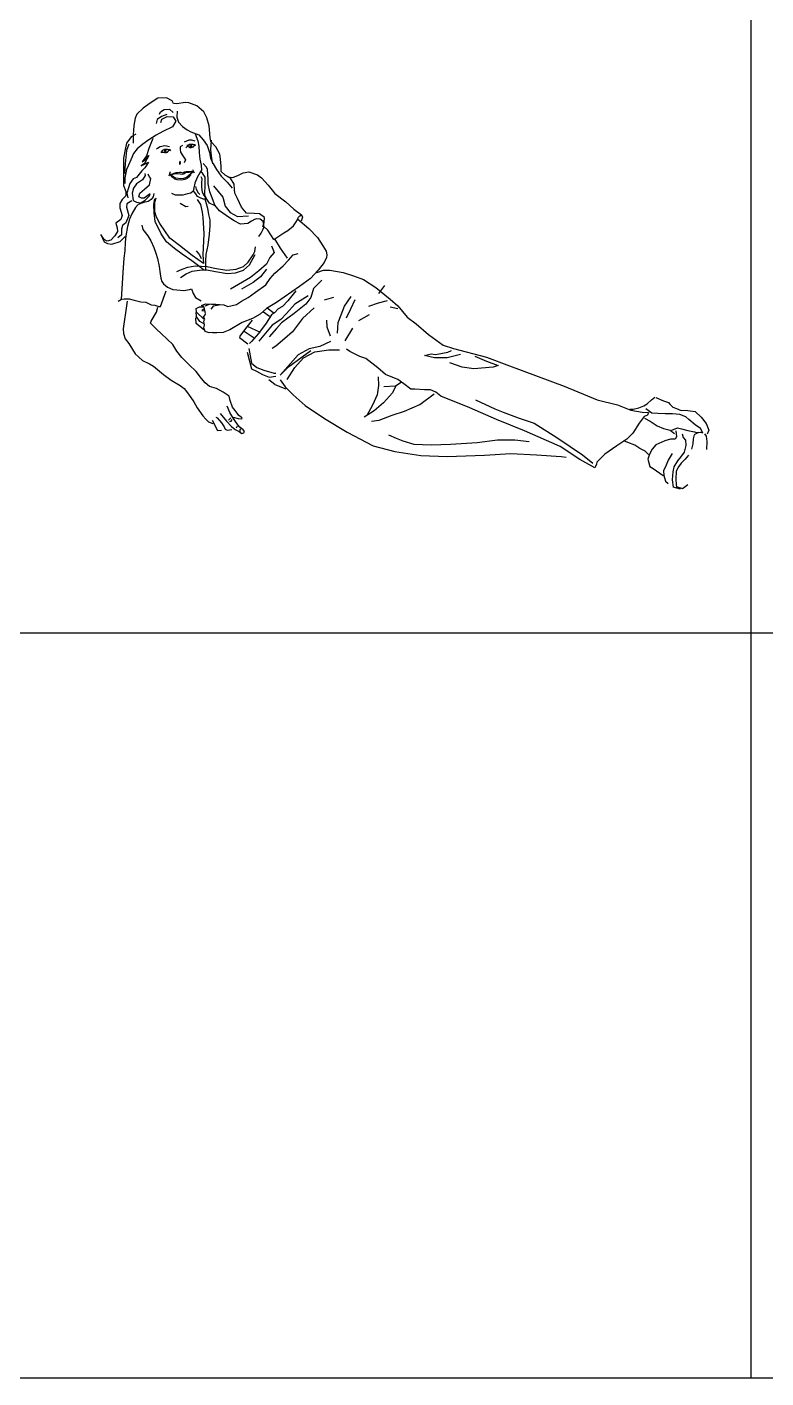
# Model space of a CAD drawing. Extents: x -72339 to 59654, y -38057 to 42097.
# Drawn here: x -6695 to -4711, y 15915 to 19540 of the extents above; entities that cross this region are included whole.
import ezdxf

# ---------------------------------------------------------------- set-up
doc = ezdxf.new("R2010")
doc.units = 0
doc.header["$MEASUREMENT"] = 0
doc.layers.get('0').update_dxf_attribs({"linetype": 'CONTINUOUS'})
doc.layers.add('HUM', color=7, linetype='CONTINUOUS')
doc.styles.add('DIM', font='txt')

# ---------------------------------------------------------------- blocks, each defined once
blk = doc.blocks.new('1517')
at = {"layer": 'HUM'}
for p, q in [((152.4, 1016.2), (131.4, 1003.1)), ((175.4, 1017.1), (152.4, 1016.2)), ((191.2, 1009), (175.4, 1017.1)), ((112.7, 989.5), (96.4, 973.4)), ((131.4, 1003.1), (112.7, 989.5)), ((157, 973.5), (159.3, 979.4)), ((159.3, 979.4), (169.1, 985.8)), ((169.1, 985.8), (183.9, 987.2)), ((183.9, 987.2), (193.9, 977.8)), ((194.8, 1002), (191.2, 1009)), ((203.7, 1000.9), (194.8, 1002)), ((203.9, 981.5), (203.4, 965)), ((226, 1004.7), (203.7, 1000.9)), ((235.4, 1004.1), (226, 1004.7)), ((257.1, 996.1), (235.4, 1004.1)), ((275.6, 979.3), (257.1, 996.1)), ((284, 963.4), (275.6, 979.3)), ((88, 942.8), (86.9, 929.3)), ((91.3, 962.3), (88, 942.8)), ((96.4, 973.4), (91.3, 962.3)), ((150.6, 959.3), (148.1, 948.6)), ((162, 966.9), (150.6, 959.3)), ((160.7, 951.2), (163, 959.9)), ((177, 972.5), (162, 966.9)), ((163, 959.9), (177.5, 967.1)), ((177.5, 967.1), (193.5, 966.1)), ((200.6, 954.4), (191.4, 939.7)), ((193.5, 966.1), (200.6, 954.4)), ((203.4, 965), (208.2, 952.1)), ((208.2, 952.1), (218.9, 940.5)), ((290, 941.8), (284, 963.4)), ((81.2, 912.2), (68.5, 895.6)), ((93.4, 920), (81.2, 912.2)), ((86.9, 929.3), (85.9, 918.8)), ((85.9, 918.8), (86.6, 895.8)), ((148.1, 917), (128.3, 904.4)), ((139.4, 908.3), (128.5, 881.3)), ((166.2, 927.1), (148.1, 917)), ((191.4, 939.7), (166.2, 927.1)), ((218.9, 940.5), (231.4, 931.2)), ((231.4, 931.2), (240.9, 926.1)), ((240.9, 926.1), (262.6, 918.1)), ((252.7, 920.3), (259.9, 902.1)), ((262.6, 918.1), (274.5, 904.6)), ((292.7, 910.7), (290, 941.8)), ((295.1, 900.1), (292.7, 910.7)), ((64.4, 878.6), (60.6, 855.6)), ((68.5, 895.6), (64.4, 878.6)), ((68.1, 876.2), (64.4, 840.3)), ((74.4, 893.2), (68.1, 876.2)), ((97.3, 880.6), (87.5, 867.6)), ((112.5, 892.5), (97.3, 880.6)), ((128.3, 904.4), (112.5, 892.5)), ((128.5, 881.3), (122.4, 861.3)), ((148.5, 880.3), (151.4, 882.3)), ((151.4, 882.3), (158.4, 886.4)), ((158.4, 886.4), (171.4, 889.3)), ((162.1, 872.4), (160.8, 871.2)), ((160.8, 871.2), (163.5, 871.8)), ((164.2, 875), (162.1, 872.4)), ((163.5, 871.8), (168.6, 871.1)), ((166.5, 877), (164.2, 875)), ((170.2, 878.7), (166.5, 877)), ((168.6, 871.1), (171.2, 870.3)), ((176.2, 878.9), (170.2, 878.7)), ((171.2, 870.3), (176, 870.5)), ((171.4, 889.3), (183.4, 886.4)), ((176, 870.5), (178.8, 871.6)), ((178.8, 878.1), (176.2, 878.9)), ((181.4, 877.6), (178.8, 878.1)), ((178.8, 871.6), (182.5, 876.5)), ((185.9, 877.2), (181.4, 877.6)), ((187, 874.8), (185.9, 877.2)), ((218.3, 889.3), (212.3, 885.4)), ((212.3, 885.4), (212.3, 878.4)), ((212.3, 878.4), (213.4, 871.4)), ((213.4, 871.4), (219.3, 861.3)), ((235.3, 903.3), (223.4, 898.3)), ((227.2, 882.8), (231.7, 887.2)), ((235.1, 890.4), (230.4, 889.7)), ((231.7, 887.2), (238.1, 883.8)), ((235.1, 890.4), (232, 887.7)), ((237.8, 891.8), (235.1, 890.4)), ((243.4, 903.3), (235.3, 903.3)), ((243, 892.4), (237.8, 891.8)), ((238.1, 883.8), (240.2, 883)), ((240.2, 883), (245, 884.4)), ((247.3, 891.8), (243, 892.4)), ((252.3, 901.3), (243.4, 903.3)), ((245, 884.4), (248, 885.7)), ((252.4, 891.2), (247.3, 891.8)), ((248, 885.7), (250.7, 888.9)), ((250.7, 888.9), (254.5, 891.3)), ((259.9, 902.1), (262.9, 887.5)), ((262.9, 887.5), (263, 870.4)), ((263, 870.4), (265, 852.8)), ((274.5, 904.6), (284.7, 889.4)), ((284.7, 889.4), (290.7, 870.2)), ((290.7, 870.2), (293.7, 854.3)), ((295.6, 903.6), (294.2, 877.3)), ((294.2, 877.3), (296.1, 854.3)), ((308.2, 885.6), (295.1, 900.1)), ((319, 865.8), (308.2, 885.6)), ((60.6, 855.6), (60.3, 821.5)), ((64.4, 840.3), (62.5, 814.5)), ((73.7, 836.4), (68, 825.1)), ((80, 850.6), (73.7, 836.4)), ((87.5, 867.6), (80, 850.6)), ((107.5, 834.4), (127.5, 844.4)), ((116.4, 841.4), (107.5, 834.4)), ((122.4, 861.3), (110.5, 845.4)), ((110.5, 845.4), (119.5, 851.4)), ((128.5, 862.4), (116.4, 841.4)), ((127.5, 844.4), (117.5, 829.4)), ((119.5, 851.4), (128.5, 862.4)), ((212.3, 847.4), (210.3, 843.4)), ((210.3, 843.4), (210.3, 839.4)), ((210.3, 839.4), (213.4, 841.4)), ((213.4, 841.4), (212.3, 847.4)), ((219.3, 861.3), (225.3, 853.3)), ((226.3, 850.4), (223.4, 842.4)), ((225.3, 853.3), (226.3, 850.4)), ((265, 852.8), (268.7, 836.4)), ((268.7, 836.4), (269.4, 823)), ((282.2, 831.8), (273.9, 840.7)), ((293.7, 854.3), (300.9, 839.7)), ((296.1, 854.3), (299.2, 840.2)), ((300.9, 839.7), (310, 824.6)), ((320.8, 852.2), (319, 865.8)), ((322.1, 833.4), (320.8, 852.2)), ((60.3, 821.5), (60, 796.3)), ((64, 802.2), (63.6, 787.5)), ((68, 825.1), (64, 802.2)), ((86.5, 799.4), (77.5, 787.4)), ((95.5, 803.5), (86.5, 799.4)), ((109.4, 821.4), (95.5, 803.5)), ((117.5, 829.4), (109.4, 821.4)), ((118.5, 808.4), (111.5, 797.5)), ((117.5, 814.4), (118.5, 808.4)), ((129.4, 806.4), (126.5, 812.4)), ((133.5, 800.4), (129.4, 806.4)), ((130.4, 783.5), (133.5, 800.4)), ((185.4, 818.5), (182.4, 807.4)), ((185.7, 811.3), (191.5, 812.9)), ((185.7, 811.3), (190.3, 811.5)), ((191.9, 804.7), (185.7, 811.3)), ((195.4, 804.5), (185.7, 811.3)), ((190.3, 811.5), (196.4, 813.4)), ((191.5, 812.9), (194.1, 814.5)), ((198.5, 798.6), (191.9, 804.7)), ((194.1, 814.5), (196, 815.2)), ((200.4, 801.4), (195.4, 804.5)), ((196, 815.2), (201.3, 816.7)), ((196.4, 813.4), (205.3, 814.4)), ((204.6, 796.7), (198.5, 798.6)), ((214.4, 799.4), (200.4, 801.4)), ((201.3, 816.7), (204.9, 817.2)), ((204.9, 817.2), (210.7, 817.4)), ((205.3, 814.4), (219.3, 812.4)), ((210.7, 817.4), (214.4, 817.4)), ((214.4, 817.4), (219, 816.3)), ((221.4, 800.4), (214.4, 799.4)), ((224.8, 797.7), (215.9, 796)), ((219, 816.3), (222.3, 817.7)), ((219.3, 812.4), (223.4, 814.4)), ((229.4, 803.5), (221.4, 800.4)), ((222.3, 817.7), (224.3, 818.8)), ((223.4, 814.4), (226.3, 816.4)), ((224.3, 818.8), (228.1, 819.1)), ((231.2, 800.7), (224.8, 797.7)), ((226.3, 816.4), (236.4, 817.4)), ((228.1, 819.1), (234.7, 819.2)), ((234.3, 807.4), (229.4, 803.5)), ((234.4, 804.6), (231.2, 800.7)), ((247.2, 818.2), (234.3, 807.4)), ((241, 811.5), (234.4, 804.6)), ((234.7, 819.2), (242.4, 820.2)), ((236.4, 817.4), (247.2, 818.2)), ((242.4, 820.2), (247.2, 818.2)), ((245.1, 825.2), (250.1, 816.2)), ((257.8, 803.4), (252.1, 788.1)), ((265.4, 815.9), (257.8, 803.4)), ((269.4, 823), (265.4, 815.9)), ((272.5, 814.8), (268.2, 818.8)), ((268.3, 806.5), (270.2, 800.7)), ((270.2, 800.7), (269.7, 787.8)), ((279.6, 804.3), (272.5, 814.8)), ((279.7, 792.6), (279.6, 804.3)), ((285.8, 825.5), (282.2, 831.8)), ((287.1, 812.6), (285.8, 825.5)), ((287.2, 798.5), (287.1, 812.6)), ((287.3, 786.1), (287.2, 798.5)), ((310, 824.6), (322.4, 807.1)), ((322.3, 819.3), (322.1, 833.4)), ((333.6, 809.5), (322.3, 819.3)), ((322.4, 807.1), (339, 791.3)), ((347.1, 801.4), (333.6, 809.5)), ((340.7, 805.4), (353.6, 803.8)), ((357.8, 785.1), (347.1, 801.4)), ((353.6, 803.8), (368.8, 809.8)), ((368.8, 809.8), (381.7, 815.8)), ((381.7, 815.8), (396.9, 818.3)), ((396.9, 818.3), (420, 810.3)), ((420, 810.3), (430.7, 802.7)), ((430.7, 802.7), (448.5, 782.4)), ((60, 796.3), (60.6, 782.2)), ((60.6, 782.2), (66.2, 765.9)), ((66.2, 765.9), (66.3, 753.9)), ((73.5, 775.5), (69.5, 761.5)), ((69.5, 761.5), (71.5, 748.5)), ((77.5, 787.4), (73.5, 775.5)), ((87.5, 774.5), (83.5, 761.5)), ((83.5, 761.5), (86.5, 741.5)), ((95.5, 786.4), (87.5, 774.5)), ((111.5, 797.5), (95.5, 786.4)), ((101.4, 751.5), (104.5, 761.5)), ((104.5, 761.5), (116.4, 772.4)), ((116.4, 772.4), (130.4, 783.5)), ((215.9, 796), (204.6, 796.7)), ((241.2, 761.6), (232.4, 759.7)), ((247.6, 766.9), (241.2, 761.6)), ((249.3, 775.8), (247.6, 766.9)), ((254.7, 759.4), (247.6, 768.8)), ((252.1, 788.1), (249.3, 775.8)), ((253.9, 779.2), (255.2, 771.7)), ((255.2, 771.7), (260.7, 762.3)), ((260.7, 762.3), (265.2, 757.8)), ((269.7, 787.8), (269.8, 777.7)), ((269.8, 777.7), (271.8, 764.3)), ((271.8, 764.3), (277.1, 754.3)), ((278.8, 766), (279.9, 776.6)), ((278.9, 756), (278.8, 766)), ((279.9, 776.6), (279.7, 792.6)), ((292.2, 765), (287.3, 786.1)), ((300.7, 742.1), (292.2, 765)), ((302.3, 781.1), (326.8, 750.9)), ((339, 791.3), (352, 775)), ((358, 771), (357.8, 785.1)), ((358.7, 761.6), (358, 771)), ((365.9, 746.9), (358.7, 761.6)), ((448.5, 782.4), (466.8, 760.8)), ((56.3, 744.4), (50, 733.3)), ((50, 733.3), (50.1, 721.6)), ((66.3, 753.9), (56.3, 744.4)), ((69.5, 732.5), (68.5, 723.6)), ((82.5, 740.5), (69.5, 732.5)), ((86.5, 741.5), (95.5, 737.5)), ((99.9, 730.8), (92.4, 722.5)), ((95.5, 737.5), (106.5, 735.5)), ((114.6, 736.3), (99.9, 730.8)), ((108.4, 747.5), (101.4, 751.5)), ((106.5, 735.5), (118.5, 742.5)), ((115.4, 747.5), (108.4, 747.5)), ((126.3, 739.2), (114.6, 736.3)), ((131.4, 759.5), (115.4, 747.5)), ((118.5, 742.5), (130.4, 754.5)), ((134.5, 744), (126.3, 739.2)), ((130.4, 754.5), (131.4, 759.5)), ((139.6, 751.8), (134.5, 744)), ((141.4, 760), (139.6, 751.8)), ((141.7, 731.2), (144.4, 746)), ((142.4, 708.3), (141.7, 731.2)), ((144.1, 728.8), (144.5, 737.1)), ((144.2, 711.2), (144.1, 728.8)), ((144.5, 737.1), (147.9, 748.8)), ((199.5, 756.4), (190.1, 760)), ((206.1, 755.9), (199.5, 756.4)), ((213.1, 756), (206.1, 755.9)), ((212.3, 734.5), (227.3, 725.5)), ((219.5, 756.1), (213.1, 756)), ((232.4, 759.7), (219.5, 756.1)), ((227.3, 725.5), (234.3, 726.5)), ((259, 752.2), (254.7, 759.4)), ((257.9, 744.7), (267.4, 730.7)), ((266, 748.8), (259, 752.2)), ((272.4, 746), (266, 748.8)), ((267.4, 730.7), (271.1, 710.7)), ((274.8, 745.3), (272.4, 746)), ((283.7, 744.9), (274.8, 745.3)), ((277.1, 754.3), (281.3, 747.8)), ((278.3, 746.1), (285.6, 720.8)), ((283.7, 744.9), (278.9, 756)), ((281.3, 747.8), (283.7, 744.9)), ((290.8, 734.9), (283.7, 744.9)), ((306.7, 726.9), (290.8, 734.9)), ((305.5, 729.2), (300.7, 742.1)), ((318.1, 713.5), (305.5, 729.2)), ((326.8, 750.9), (333.1, 726.3)), ((333.1, 726.3), (346.3, 709.4)), ((376.7, 724), (365.9, 746.9)), ((466.8, 760.8), (495.9, 738)), ((495.9, 738), (517.9, 718.5)), ((52.8, 691), (40, 680.9)), ((50.1, 721.6), (56.7, 701.7)), ((56.7, 701.7), (52.8, 691)), ((74.5, 701.6), (66.6, 681.6)), ((68.5, 723.6), (74.5, 701.6)), ((76.8, 691.3), (70.6, 671.7)), ((82.5, 705.9), (76.8, 691.3)), ((92.4, 722.5), (82.5, 705.9)), ((145.6, 685.4), (142.4, 708.3)), ((148.4, 697.2), (144.2, 711.2)), ((157.4, 679.6), (148.4, 697.2)), ((271.1, 710.7), (273.6, 696)), ((273.6, 696), (275.7, 652.1)), ((285.6, 720.8), (288.8, 704.4)), ((288.8, 704.4), (291.8, 689.8)), ((291.8, 689.8), (291.9, 675)), ((344.6, 695.5), (318.1, 713.5)), ((357.6, 687.4), (344.6, 695.5)), ((346.3, 709.4), (365.9, 698.6)), ((365.9, 698.6), (396, 700.5)), ((390.4, 707.7), (376.7, 724)), ((410.9, 706.7), (390.4, 707.7)), ((411.8, 690.9), (403.6, 686.2)), ((425, 706.3), (410.9, 706.7)), ((417.6, 692.2), (411.8, 690.9)), ((427, 691.6), (417.6, 692.2)), ((438.7, 695.9), (425, 706.3)), ((435.3, 685.3), (427, 691.6)), ((437.7, 683), (438.7, 695.9)), ((517.9, 718.5), (538, 703.6)), ((525.5, 686.8), (529.7, 696.5)), ((527.9, 691.7), (558.1, 666.6)), ((529.7, 696.5), (533.8, 700.7)), ((533.8, 700.7), (538, 703.6)), ((540.9, 696.5), (537.4, 686.1)), ((538, 703.6), (540.9, 696.5)), ((44.2, 658.1), (36.8, 646.8)), ((40, 680.9), (42.9, 668)), ((42.9, 668), (44.2, 658.1)), ((57.5, 674.6), (54.5, 664.6)), ((54.5, 664.6), (54.5, 649.7)), ((66.6, 681.6), (57.5, 674.6)), ((70.6, 671.7), (66.6, 647)), ((109.8, 675.6), (111.8, 663.9)), ((111.8, 663.9), (126, 647.1)), ((161.7, 652.6), (145.6, 685.4)), ((184.2, 640.6), (157.4, 679.6)), ((175.5, 630.5), (161.7, 652.6)), ((291.9, 675), (289.8, 651)), ((374.1, 677.7), (357.6, 687.4)), ((394.2, 680.2), (374.1, 677.7)), ((403.6, 686.2), (394.2, 680.2)), ((423.3, 645.2), (429.7, 654)), ((429.7, 654), (434.3, 663)), ((434.3, 671.2), (437.7, 683)), ((434.3, 663), (437.1, 668.9)), ((436.6, 677.1), (435.3, 685.3)), ((437.1, 675.2), (436.6, 677.1)), ((437.1, 668.9), (437.1, 675.2)), ((447.8, 661.9), (437.1, 671.7)), ((464.2, 636.6), (447.8, 661.9)), ((464.2, 636.6), (490.4, 654.5)), ((490.4, 654.5), (501.7, 661.5)), ((501.7, 661.5), (517, 674.1)), ((517, 674.1), (525.5, 686.8)), ((558.1, 666.6), (580.7, 642.5)), ((-0.4, 650.6), (8.6, 630.7)), ((8, 637.1), (-0.4, 650.6)), ((16.3, 632.5), (8, 637.1)), ((8.6, 630.7), (17.5, 626.1)), ((26.1, 634.9), (16.3, 632.5)), ((17.5, 626.1), (29.3, 624.4)), ((36.8, 646.8), (26.1, 634.9)), ((29.3, 624.4), (51, 631.6)), ((54.5, 649.7), (44.6, 641.6)), ((51, 631.6), (64.3, 645.3)), ((64.4, 630.1), (63.5, 606.6)), ((66.6, 647), (64.4, 630.1)), ((126, 647.1), (133.2, 633.6)), ((133.2, 633.6), (141.6, 615.5)), ((197.4, 613), (175.5, 630.5)), ((210.2, 620.9), (184.2, 640.6)), ((244.5, 594.2), (210.2, 620.9)), ((275.7, 652.1), (274.4, 614.9)), ((286.5, 621.6), (281.6, 596.9)), ((289.8, 651), (286.5, 621.6)), ((413.1, 605.2), (414.8, 617)), ((457.7, 620.2), (464.4, 602.1)), ((481.8, 613.4), (466.9, 638.5)), ((580.7, 642.5), (595, 619.8)), ((595, 619.8), (604.6, 605.8)), ((61.3, 586.6), (58.8, 548.3)), ((63.5, 606.6), (61.3, 586.6)), ((141.6, 615.5), (147, 600.3)), ((147, 600.3), (151.8, 586.3)), ((151.8, 586.3), (156.2, 564.5)), ((217.5, 597.5), (197.4, 613)), ((243.5, 580.1), (217.5, 597.5)), ((275.3, 572.7), (244.5, 594.2)), ((255.6, 606.7), (264.5, 595.5)), ((264.5, 595.5), (269.1, 586.4)), ((274.4, 614.9), (273.4, 595.6)), ((273.4, 595.6), (275.3, 572.7)), ((281.6, 596.9), (280.6, 579.8)), ((394.8, 575.8), (408.5, 595.8)), ((398.1, 568.9), (413.9, 596.6)), ((408.5, 595.8), (413.1, 605.2)), ((453.2, 588.7), (444.2, 570.7)), ((464.4, 602.1), (453.2, 588.7)), ((500.8, 587.2), (481.8, 613.4)), ((489.3, 566.5), (503.2, 581.9)), ((503.2, 581.9), (515.4, 596.1)), ((515.4, 596.1), (528.9, 599.2)), ((605.4, 588.7), (599, 575.7)), ((604.6, 605.8), (606.5, 595.8)), ((606.5, 595.8), (605.4, 588.7)), ((58.8, 548.3), (53.7, 476.1)), ((156.2, 564.5), (158.7, 544.5)), ((158.7, 544.5), (160.5, 532.8)), ((203.8, 551.5), (217.9, 557.5)), ((213.4, 535.2), (228.5, 544.7)), ((217.9, 557.5), (232.6, 562.4)), ((228.5, 544.7), (244.4, 551.9)), ((232.6, 562.4), (253, 566.1)), ((261.9, 566.7), (243.5, 580.1)), ((244.4, 551.9), (264.4, 554.9)), ((253, 566.1), (284.7, 564.5)), ((275.4, 555.7), (261.9, 566.7)), ((264.4, 554.9), (284.3, 555.8)), ((280.2, 553.4), (275.4, 555.7)), ((280.6, 579.8), (280, 565.7)), ((280, 565.7), (280.2, 553.4)), ((284.3, 555.8), (307.2, 550.7)), ((284.7, 564.5), (304.3, 560)), ((304.3, 560), (337.7, 554.5)), ((307.2, 550.7), (339, 545.8)), ((337.7, 554.5), (363, 557.7)), ((339, 545.8), (360.9, 547.3)), ((360.9, 547.3), (382.6, 555)), ((363, 557.7), (382.6, 564.8)), ((382.6, 564.8), (394.8, 575.8)), ((382.6, 555), (398.1, 568.9)), ((423.9, 552.7), (401.5, 534.8)), ((444.2, 570.7), (423.9, 552.7)), ((444.2, 557.3), (428.4, 537.1)), ((453.7, 532.1), (466.5, 546.3)), ((466.5, 546.3), (489.3, 566.5)), ((582.7, 554.4), (562.5, 531.9)), ((579.3, 548), (596.8, 554.6)), ((599, 575.7), (582.7, 554.4)), ((596.8, 554.6), (613.9, 554.7)), ((613.9, 554.7), (649.7, 548)), ((649.7, 548), (678, 539.6)), ((160.5, 532.8), (163.6, 524.6)), ((163.6, 524.6), (167.7, 518.3)), ((167.7, 518.3), (178.4, 509)), ((178.4, 509), (192.5, 503.2)), ((401.5, 534.8), (347.6, 503.4)), ((408.3, 521.3), (376.8, 503.4)), ((428.4, 537.1), (408.3, 521.3)), ((414.8, 495.3), (442.1, 515.5)), ((442.1, 515.5), (453.7, 532.1)), ((532.6, 511.2), (470.8, 467.6)), ((562.5, 531.9), (532.6, 511.2)), ((592.3, 528), (569.9, 505.6)), ((678, 539.6), (704.6, 529.3)), ((704.6, 529.3), (737.7, 507.8)), ((737.7, 507.8), (776.3, 477.1)), ((745.7, 492.3), (762, 513.1)), ((45.5, 471.3), (55.3, 476.6)), ((55.3, 476.6), (62.4, 477.3)), ((62.4, 477.3), (75.3, 478)), ((70.1, 471.5), (66.2, 446.2)), ((75.3, 478), (88.9, 474.6)), ((88.9, 474.6), (107.1, 470)), ((159.6, 457.6), (174.8, 498.9)), ((192.5, 503.2), (203.8, 501.5)), ((203.8, 501.5), (221.9, 500.5)), ((221.9, 500.5), (237.2, 503)), ((237.2, 503), (243, 504.9)), ((243, 504.9), (247.3, 492.5)), ((247.3, 492.5), (253.8, 481.5)), ((253.8, 481.5), (268.7, 472.2)), ((363.2, 462.6), (376.8, 471.4)), ((376.8, 471.4), (395, 481.7)), ((395, 481.7), (414.8, 495.3)), ((501.3, 472.6), (486.8, 457.2)), ((522.7, 498.9), (501.3, 472.6)), ((556.4, 485.4), (520.5, 463)), ((563.2, 480.9), (549.7, 463)), ((569.9, 505.6), (563.2, 480.9)), ((623.8, 480.9), (599.1, 474.2)), ((653.6, 458.3), (671.5, 483.6)), ((681.7, 475), (670.1, 450.2)), ((745.2, 466.7), (768.6, 473.5)), ((776.3, 477.1), (796.9, 459)), ((66.2, 446.2), (61.8, 415.6)), ((107.1, 470), (120, 469)), ((120, 469), (134.9, 461.6)), ((134.6, 417.4), (149.1, 442.2)), ((134.9, 461.6), (144.3, 460.5)), ((144.3, 460.5), (154.9, 457.6)), ((149.1, 442.2), (152.5, 455.2)), ((154.9, 457.6), (159.6, 457.6)), ((254.2, 441.5), (255.1, 431.3)), ((255.5, 451.9), (263.9, 456.7)), ((256.1, 441.6), (255.5, 451.9)), ((275.8, 422.8), (256.1, 441.6)), ((263.9, 456.7), (273.5, 456.5)), ((269.8, 459.8), (280.8, 464.1)), ((276.9, 455.2), (269.8, 459.8)), ((276.3, 449.8), (270.5, 446.5)), ((270.5, 446.5), (277.5, 445.2)), ((275, 429.2), (281.2, 437)), ((280.4, 438.6), (276.9, 455.2)), ((290.5, 462.7), (278.3, 457.7)), ((280.8, 464.1), (296.8, 463.6)), ((300.9, 458.4), (294.3, 449.6)), ((296.8, 463.6), (305.5, 463.7)), ((317.5, 461.1), (300.9, 458.4)), ((305.5, 463.7), (308, 463.2)), ((308, 463.2), (329.2, 461.6)), ((329.2, 461.6), (340.5, 457)), ((340.5, 457), (363.2, 462.6)), ((427.1, 436.7), (406.6, 424.7)), ((443.9, 452.1), (427.1, 436.7)), ((436.4, 443.3), (451.8, 431)), ((470.8, 467.6), (443.9, 452.1)), ((446.2, 454), (464.7, 439.4)), ((465.8, 440.6), (457.7, 434.6)), ((475.1, 451.2), (465.8, 440.6)), ((486.8, 457.2), (475.1, 451.2)), ((498, 438.3), (482.3, 422.5)), ((518.2, 438.3), (484.6, 413.5)), ((520.5, 463), (498, 438.3)), ((549.7, 463), (518.2, 438.3)), ((572.2, 454), (540.7, 424.8)), ((644.4, 434.7), (653.6, 458.3)), ((670.1, 450.2), (658, 425.9)), ((692.1, 419.9), (720.8, 435.9)), ((718.7, 457.7), (745.2, 466.7)), ((776.5, 456.4), (797, 451.4)), ((796.9, 459), (821.4, 428.7)), ((61.8, 415.6), (59.6, 397.3)), ((132.3, 412.7), (134.6, 417.4)), ((147.7, 397.6), (132.3, 412.7)), ((255.3, 411.8), (254.4, 427.1)), ((264.8, 417), (255.1, 431.3)), ((276.3, 394.3), (255.3, 411.8)), ((277.3, 409.9), (264.8, 417)), ((278.7, 423.5), (275, 429.2)), ((275.9, 417.7), (278.7, 423.5)), ((277.7, 406.7), (275.9, 417.7)), ((275.9, 399.6), (277.7, 406.7)), ((279.1, 389.7), (275.9, 399.6)), ((277.7, 406.7), (277.3, 409.9)), ((378.5, 414.4), (345.8, 394.8)), ((406.6, 424.7), (378.5, 414.4)), ((405.4, 420.7), (388, 398)), ((392.2, 404.6), (426.9, 388.5)), ((443.1, 412.7), (422.9, 384.9)), ((459.8, 406.9), (423.9, 364.1)), ((457.7, 434.6), (443.1, 412.7)), ((482.3, 422.5), (459.8, 406.9)), ((484.6, 413.5), (471.1, 397.8)), ((540.7, 424.8), (513.8, 388.8)), ((607.2, 401.3), (605.8, 420.7)), ((615.6, 377.4), (607.2, 401.3)), ((634.8, 385.8), (636.9, 414.5)), ((636.9, 414.5), (644.4, 434.7)), ((655, 364.8), (675.8, 399.1)), ((821.4, 428.7), (845.6, 410.6)), ((845.6, 410.6), (878.7, 381.6)), ((59.6, 397.3), (60.4, 384.3)), ((60.4, 384.3), (64.6, 370.3)), ((64.6, 370.3), (74.8, 357.5)), ((161.9, 384.1), (147.7, 397.6)), ((192.8, 355.1), (161.9, 384.1)), ((290.4, 386.5), (279.1, 389.7)), ((299.4, 387), (290.4, 386.5)), ((299.3, 386.4), (299.4, 387)), ((310.9, 386.4), (299.3, 386.4)), ((328.2, 387.8), (310.9, 386.4)), ((345.8, 394.8), (328.2, 387.8)), ((372.9, 377.9), (371.8, 374.4)), ((371.8, 374.4), (393.8, 357)), ((388, 398), (372.9, 377.9)), ((384.6, 391), (410.6, 373.1)), ((403.6, 362.9), (398.5, 358.2)), ((422.9, 384.9), (403.6, 362.9)), ((471.1, 397.8), (450.9, 375.4)), ((493.6, 370.9), (468.9, 350.6)), ((513.8, 388.8), (493.6, 370.9)), ((616.3, 363.3), (587.7, 350.1)), ((878.7, 381.6), (918.4, 353.2)), ((74.8, 357.5), (92, 330.1)), ((92, 330.1), (111.6, 312)), ((203.5, 337.5), (192.8, 355.1)), ((216.6, 320.7), (203.5, 337.5)), ((392.5, 335), (403.7, 290.1)), ((396.8, 344.1), (403.7, 305.4)), ((468.9, 350.6), (459.8, 344)), ((529.2, 327.7), (480.9, 272.7)), ((558.9, 343.3), (529.2, 327.7)), ((539.8, 321.9), (563.1, 339.3)), ((543.8, 319.6), (574.2, 335.2)), ((587.7, 350.1), (558.9, 343.3)), ((574.2, 335.2), (611.3, 340.9)), ((611.3, 340.9), (640, 341.2)), ((668.2, 336.8), (658.7, 343)), ((694.8, 323.4), (668.2, 336.8)), ((868.6, 326), (886.5, 330.5)), ((886.5, 330.5), (897.7, 328.2)), ((897.7, 328.2), (931.4, 335)), ((918.4, 353.2), (946, 344.1)), ((965.1, 328.2), (929.2, 319.2)), ((931.4, 335), (940.4, 339.4)), ((946, 344.1), (1034.4, 321.5)), ((111.6, 312), (129.8, 303.4)), ((129.8, 303.4), (140.4, 297)), ((140.4, 297), (167.7, 274.9)), ((236.7, 300.3), (216.6, 320.7)), ((255.2, 282.8), (236.7, 300.3)), ((403.7, 305.4), (417.9, 293.3)), ((417.9, 293.3), (437.3, 286.4)), ((480.9, 272.7), (503, 295.2)), ((499.8, 261.2), (520.1, 293.1)), ((503, 295.2), (539.8, 321.9)), ((520.1, 293.1), (543.8, 319.6)), ((710.7, 317.7), (694.8, 323.4)), ((742.8, 292.8), (710.7, 317.7)), ((763.4, 274.7), (742.8, 292.8)), ((895.4, 319.2), (868.6, 326)), ((929.2, 319.2), (895.4, 319.2)), ((969.6, 294.5), (935.9, 305.8)), ((1001, 290.1), (969.6, 294.5)), ((1052.6, 294.5), (1001, 290.1)), ((1003.2, 323.8), (1034.7, 310.3)), ((1034.4, 321.5), (1096.3, 297.9)), ((1034.7, 310.3), (1066.1, 299.1)), ((1066.1, 299.1), (1052.6, 294.5)), ((1096.3, 297.9), (1243.7, 243.6)), ((167.7, 274.9), (188.5, 259.9)), ((188.5, 259.9), (212.1, 244.8)), ((269.5, 264.2), (255.2, 282.8)), ((279.5, 252), (269.5, 264.2)), ((403.7, 290.1), (417.2, 283.3)), ((417.2, 283.3), (433, 274.4)), ((433, 274.4), (450.9, 267.6)), ((437.3, 286.4), (464.3, 278.4)), ((466.6, 247.4), (450.7, 260.7)), ((450.9, 267.6), (468.9, 269.8)), ((464.3, 278.4), (469, 278.5)), ((480.5, 260.3), (494.1, 241.6)), ((743.5, 268.2), (744.4, 245.2)), ((796.5, 261), (763.4, 274.7)), ((812.5, 249.4), (796.5, 261)), ((212.1, 244.8), (223.3, 236.7)), ((223.3, 236.7), (234.6, 222.2)), ((234.6, 222.2), (249.4, 201.2)), ((291.3, 242.7), (279.5, 252)), ((309.7, 237), (291.3, 242.7)), ((327.9, 227.1), (309.7, 237)), ((343.9, 216.7), (327.9, 227.1)), ((466.6, 247.4), (496, 236.4)), ((494.1, 241.6), (516.1, 220.2)), ((516.1, 220.2), (548.1, 191.1)), ((741.1, 220.5), (729, 192.2)), ((744.4, 245.2), (741.1, 220.5)), ((782.2, 225.6), (758.3, 199)), ((790.3, 243.3), (759.1, 241.8)), ((790.3, 242.8), (782.2, 225.6)), ((805.4, 252.8), (790.3, 243.3)), ((831.5, 234.9), (812.5, 249.4)), ((842.5, 235), (831.5, 234.9)), ((868.4, 233.4), (842.5, 235)), ((855.8, 194.1), (894.3, 223.1)), ((884.8, 233.6), (868.4, 233.4)), ((899, 227.4), (884.8, 233.6)), ((912, 216.9), (899, 227.4)), ((1243.7, 243.6), (1331.7, 206.8)), ((249.4, 201.2), (257.8, 185.3)), ((257.8, 185.3), (273.3, 163.8)), ((346, 172.8), (338.8, 189.6)), ((346.9, 204.5), (343.9, 216.7)), ((352.9, 187.4), (346.9, 204.5)), ((359.6, 178.1), (352.9, 187.4)), ((548.1, 191.1), (600.1, 156.9)), ((729, 192.2), (713.3, 165)), ((758.3, 199), (733.3, 176.9)), ((814.4, 176.5), (855.8, 194.1)), ((989.8, 185.3), (912, 216.9)), ((1061.3, 153.7), (989.8, 185.3)), ((1005.5, 207), (1057.2, 182.3)), ((1057.2, 182.3), (1079.6, 173.3)), ((1331.7, 206.8), (1386.3, 193.2)), ((1386.3, 193.2), (1422.4, 178.8)), ((1419.5, 181.8), (1428.9, 181.9)), ((1428.9, 181.9), (1443.5, 184.9)), ((1443.5, 184.9), (1457, 190.9)), ((1457, 190.9), (1465.7, 196.3)), ((1478.8, 171.1), (1462.9, 182.7)), ((1465.7, 196.3), (1478, 206.4)), ((1478, 206.4), (1486.7, 213.5)), ((1489.7, 213), (1509.7, 204.3)), ((1509.7, 204.3), (1523.2, 199.7)), ((1523.2, 199.7), (1526.8, 194.6)), ((1526.8, 194.6), (1535.1, 186.9)), ((1535.1, 186.9), (1544.5, 183.5)), ((1544.5, 183.5), (1557, 178.4)), ((273.3, 163.8), (281.6, 154.5)), ((281.6, 154.5), (288.2, 147.5)), ((288.2, 147.5), (300, 142.9)), ((298.1, 152.3), (312.4, 124.3)), ((308.1, 160.6), (311.6, 158.3)), ((311.6, 158.3), (323.5, 144.9)), ((320.2, 170.2), (336.9, 149.2)), ((336.9, 149.2), (350.1, 134.7)), ((348.3, 158.6), (342.1, 152.4)), ((344.7, 148.1), (349.5, 149.6)), ((353.8, 158.9), (346, 172.8)), ((349.5, 149.6), (352.1, 154)), ((359.1, 150.8), (353.8, 158.9)), ((354.4, 159.9), (368, 156.5)), ((366.9, 139.4), (359.1, 150.8)), ((365.5, 170.6), (359.6, 178.1)), ((370.3, 164.8), (365.5, 170.6)), ((368, 156.5), (377.9, 155.4)), ((376.2, 160.1), (370.3, 164.8)), ((379.1, 157.8), (376.2, 160.1)), ((377.9, 155.4), (379.1, 157.8)), ((600.1, 156.9), (660.9, 119.9)), ((733.3, 176.9), (706.3, 160.2)), ((725.9, 149.4), (747, 152.4)), ((747, 152.4), (781.6, 165.7)), ((781.6, 165.7), (814.4, 176.5)), ((1136.8, 123.2), (1061.3, 153.7)), ((1079.6, 173.3), (1122.2, 157.6)), ((1122.2, 157.6), (1162.7, 144.1)), ((1422.4, 178.8), (1453, 173.2)), ((1457.8, 161.5), (1444.5, 143.8)), ((1453, 173.2), (1470.1, 172.9)), ((1466.6, 165.8), (1457.8, 161.5)), ((1459, 157.5), (1474.3, 149.4)), ((1470.1, 172.9), (1466.6, 165.8)), ((1474.3, 149.4), (1493.3, 136.7)), ((1494.8, 170.1), (1478.8, 171.1)), ((1514.8, 169.1), (1494.8, 170.1)), ((1534.1, 168.8), (1514.8, 169.1)), ((1554.1, 167.1), (1534.1, 168.8)), ((1570.1, 161.4), (1554.1, 167.1)), ((1557, 178.4), (1568.7, 178.5)), ((1568.7, 178.5), (1581.6, 177.5)), ((1577.7, 153.9), (1570.1, 161.4)), ((1595.4, 139.3), (1577.7, 153.9)), ((1581.6, 177.5), (1595.1, 175.3)), ((1595.1, 175.3), (1611.2, 160.6)), ((1611.2, 160.6), (1624.3, 143.1)), ((312.4, 124.3), (323.7, 125.6)), ((323.5, 144.9), (330.6, 133.8)), ((330.6, 133.8), (333, 128)), ((333, 128), (338.9, 125.7)), ((338.9, 125.7), (350.7, 127.5)), ((350.1, 134.7), (359.7, 126.8)), ((359.7, 126.8), (371.2, 121.3)), ((365.8, 135.6), (362.3, 130.9)), ((372.8, 133.5), (366.9, 139.4)), ((371.2, 121.3), (377.7, 116.6)), ((376.9, 129.4), (372.5, 125.9)), ((372.5, 125.9), (372.8, 120.9)), ((381.6, 126), (372.8, 133.5)), ((377.7, 116.6), (382.9, 117.8)), ((385.2, 121.8), (381.6, 126)), ((382.9, 117.8), (385.2, 121.8)), ((660.9, 119.9), (730.7, 82.9)), ((772, 112.7), (792.2, 103.7)), ((1232.3, 81.8), (1136.8, 123.2)), ((1162.7, 144.1), (1223.3, 105.9)), ((1427.7, 117.3), (1411.9, 100.7)), ((1444.5, 143.8), (1427.7, 117.3)), ((1493.3, 136.7), (1510.4, 129.8)), ((1510.4, 129.8), (1528.1, 125.3)), ((1528.1, 125.3), (1539.4, 115.9)), ((1532, 125.6), (1547.3, 131.8)), ((1542.7, 123.6), (1544.7, 107.1)), ((1547.3, 131.8), (1557.9, 129.1)), ((1557.9, 129.1), (1575.6, 124.6)), ((1559.9, 115), (1562.9, 105.6)), ((1575.6, 124.6), (1592.8, 120.5)), ((1592.2, 112.3), (1589.4, 101.7)), ((1598.7, 116.5), (1592.2, 112.3)), ((1592.8, 120.5), (1598.7, 118.9)), ((1609.1, 129.6), (1595.4, 139.3)), ((1598.7, 118.9), (1609.2, 119.5)), ((1604.5, 119), (1598.7, 116.5)), ((1615.6, 118.4), (1609.1, 129.6)), ((1609.2, 119.5), (1615.6, 118.4)), ((1625.1, 109.1), (1621, 115.6)), ((1624.3, 143.1), (1632, 125.6)), ((1627.6, 94.5), (1625.1, 109.1)), ((1632, 125.6), (1626.9, 114.5)), ((730.7, 82.9), (788.4, 68.2)), ((792.2, 103.7), (810.2, 97)), ((810.2, 97), (839.3, 88)), ((839.3, 88), (886.5, 85.8)), ((886.5, 85.8), (938.2, 88)), ((938.2, 88), (1010, 92.5)), ((1010, 92.5), (1063.9, 99.2)), ((1063.9, 99.2), (1111, 99.2)), ((1111, 99.2), (1149.2, 94.7)), ((1223.3, 105.9), (1259.2, 81.2)), ((1285, 46.4), (1232.3, 81.8)), ((1259.2, 81.2), (1292.9, 58.8)), ((1384.5, 83.3), (1352.3, 60.7)), ((1411.9, 100.7), (1384.5, 83.3)), ((1414.5, 92.5), (1403.7, 96.4)), ((1432.7, 84.9), (1414.5, 92.5)), ((1446.8, 76.2), (1432.7, 84.9)), ((1460.5, 68.7), (1446.8, 76.2)), ((1479.3, 74.1), (1472.3, 60.6)), ((1489, 86.1), (1479.3, 74.1)), ((1513.6, 96.9), (1489, 86.1)), ((1528.8, 101.1), (1513.6, 96.9)), ((1541.3, 101.2), (1528.8, 101.1)), ((1544.7, 107.1), (1541.3, 101.2)), ((1562.9, 105.6), (1568.8, 98.6)), ((1570.1, 83.9), (1565.1, 66.2)), ((1568.8, 98.6), (1570.1, 83.9)), ((1588.9, 88.3), (1585.5, 74.6)), ((1589.4, 101.7), (1588.9, 88.3)), ((1626.1, 73.8), (1627.6, 94.5)), ((788.4, 68.2), (858.3, 57.1)), ((858.3, 57.1), (928.8, 54.3)), ((928.8, 54.3), (1029.3, 58.1)), ((1029.3, 58.1), (1099.8, 62.3)), ((1099.8, 62.3), (1169.1, 59.4)), ((1169.1, 59.4), (1234.9, 54.9)), ((1234.9, 54.9), (1249, 52.6)), ((1325.2, 24.5), (1285, 46.4)), ((1292.9, 58.8), (1319.8, 36.3)), ((1331.4, 39.3), (1329.8, 33.9)), ((1352.3, 60.7), (1331.4, 39.3)), ((1470, 59.9), (1460.5, 68.7)), ((1472.3, 60.6), (1467.8, 47)), ((1467.8, 47), (1473.2, 27.8)), ((1522.3, 44.7), (1517.3, 31.7)), ((1533.4, 62.4), (1522.3, 44.7)), ((1547.7, 42.6), (1537.3, 27.2)), ((1555.8, 53.2), (1547.7, 42.6)), ((1557.6, 36.8), (1550.2, 26.6)), ((1565.1, 66.2), (1555.8, 53.2)), ((1568.1, 47.5), (1557.6, 36.8)), ((1576.9, 58.6), (1568.1, 47.5)), ((1329.8, 33.9), (1325.2, 24.5)), ((1473.2, 27.8), (1482.6, 22.5)), ((1482.6, 22.5), (1509.1, 3.8)), ((1517.3, 31.7), (1510.3, 16.4)), ((1510.3, 16.4), (1511, 3.9)), ((1511, 3.9), (1515.3, -11.3)), ((1535, 13.1), (1533.4, -8.1)), ((1537.3, 27.2), (1535, 13.1)), ((1544.4, 14.8), (1543.5, -6.3)), ((1550.2, 26.6), (1544.4, 14.8)), ((1515.3, -11.3), (1522.4, -18.3)), ((1533.4, -8.1), (1536.1, -27.3)), ((1555.5, -33.2), (1536.1, -27.3)), ((1543.5, -6.3), (1543.6, -20.4)), ((1543.6, -20.4), (1544.8, -26.8)), ((1543.6, -25.6), (1560.6, -31.3)), ((1560.6, -31.3), (1575.3, -20.6))]:
    blk.add_line(p, q, dxfattribs=at)
for centre, radius in [((172.5, 874.6), 1.72), ((241, 887.8), 2.46)]:
    blk.add_circle(centre, radius, dxfattribs=at)
at = {"style": 'DIM', "flags": 1}
for tag in ['XVALUE', 'YVALUE']:
    blk.add_attdef(tag, (-1001169.2, -1000988.9), '', height=0.02, dxfattribs=at)

msp = doc.modelspace()

# ---------------------------------------------------------------- linework, layer by layer
for p, q in [((-4750.2, 15914.6), (-4750.2, 27914.6)), ((-10750.2, 17914.6), (-4750.2, 17914.6)), ((-4750.2, 17914.6), (-2750.2, 17914.6)), ((-16750.2, 15914.6), (-2750.2, 15914.6))]:
    msp.add_line(p, q)

# ---------------------------------------------------------------- block references
msp.add_blockref('1517', (-6495.9, 18333.1))

doc.saveas('drawing.dxf')
